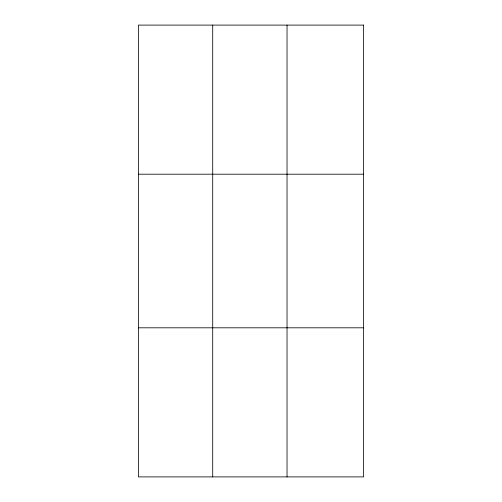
<?xml version="1.0" encoding="UTF-8"?>
<svg xmlns="http://www.w3.org/2000/svg" width="502" height="502" viewBox="0 0 502 502"><rect width="100%" height="100%" fill="white"/><g stroke="black" fill="none" stroke-linecap="round" stroke-linejoin="round"><path stroke-width="0.75" d="M212.71 25.1L212.71 476.9M287.037 25.1L287.037 476.9M138.389 174.194L363.611 174.194M138.389 327.806L363.611 327.806M363.611 25.1L363.611 476.9L138.389 476.9L138.389 25.1L363.611 25.1"/></g></svg>
